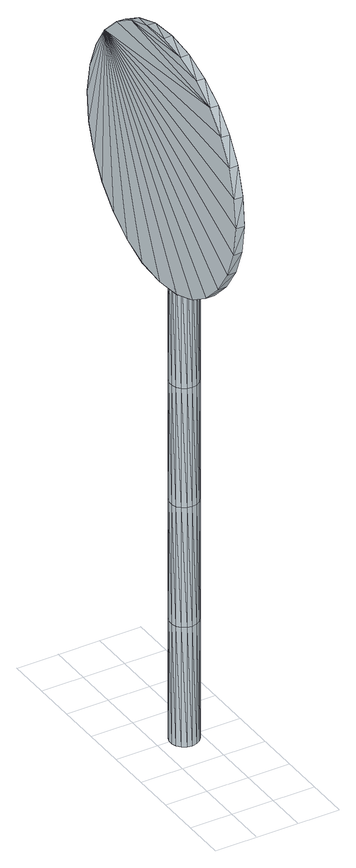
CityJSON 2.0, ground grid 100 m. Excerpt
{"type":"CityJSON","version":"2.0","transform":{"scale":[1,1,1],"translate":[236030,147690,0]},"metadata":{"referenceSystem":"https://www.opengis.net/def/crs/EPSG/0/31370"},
"CityObjects":{
"object1":{"type":"GenericCityObject","attributes":{"cluster":46,"mean_distance_to_centroid":0.168,"new_centroid_x":235983.29,"new_centroid_y":148065.88,"mean_distance_to_camera":6.56,"H1":0,"H2":0,"Z_final":109.12,"cluster2":-1,"proj_x":235983.23,"proj_y":148060.59,"id_line":53591,"bearing_l":90.71,"distance":5.29,"orientation":"left","G_obj":270.71},"geometry":[{"type":"MultiSurface","lod":"2","boundaries":[[[0,1,2]],[[2,1,3]],[[3,1,4]],[[4,1,5]],[[5,1,6]],[[1,7,6]],[[1,8,7]],[[1,9,8]],[[1,10,9]],[[1,11,10]],[[1,12,11]],[[1,13,12]],[[1,14,13]],[[15,14,1]],[[16,15,1]],[[17,16,1]],[[18,17,1]],[[0,18,1]],[[19,20,0]],[[19,0,2]],[[21,19,2]],[[21,2,3]],[[21,3,22]],[[22,3,4]],[[22,4,23]],[[23,4,5]],[[23,5,24]],[[24,5,6]],[[24,6,25]],[[25,6,7]],[[25,7,26]],[[26,7,8]],[[26,8,27]],[[8,9,27]],[[27,9,28]],[[9,10,28]],[[10,29,28]],[[10,11,29]],[[11,30,29]],[[11,12,30]],[[30,12,31]],[[31,12,13]],[[31,13,32]],[[32,13,14]],[[32,14,33]],[[33,14,15]],[[33,15,34]],[[34,15,16]],[[34,16,35]],[[35,16,17]],[[36,35,17]],[[18,36,17]],[[20,36,18]],[[20,18,0]],[[37,38,20]],[[37,20,19]],[[39,37,19]],[[21,39,19]],[[39,21,40]],[[40,21,22]],[[40,22,41]],[[41,22,23]],[[41,23,42]],[[42,23,24]],[[42,24,43]],[[43,24,25]],[[43,25,44]],[[44,25,26]],[[26,45,44]],[[26,27,45]],[[27,46,45]],[[27,28,46]],[[28,47,46]],[[28,29,47]],[[47,29,48]],[[29,30,48]],[[48,30,49]],[[49,30,31]],[[49,31,50]],[[50,31,32]],[[50,32,51]],[[51,32,33]],[[51,33,52]],[[52,33,34]],[[52,34,53]],[[53,34,35]],[[54,53,35]],[[54,35,36]],[[38,54,36]],[[38,36,20]],[[55,56,38]],[[55,38,37]],[[57,55,37]],[[57,37,39]],[[57,39,58]],[[58,39,40]],[[58,40,59]],[[59,40,41]],[[59,41,60]],[[60,41,42]],[[60,42,61]],[[61,42,43]],[[61,43,62]],[[62,43,44]],[[44,63,62]],[[44,45,63]],[[45,64,63]],[[45,46,64]],[[46,65,64]],[[46,47,65]],[[47,66,65]],[[47,48,66]],[[66,48,67]],[[67,48,49]],[[67,49,68]],[[68,49,50]],[[68,50,69]],[[69,50,51]],[[69,51,70]],[[70,51,52]],[[70,52,71]],[[71,52,53]],[[72,71,53]],[[72,53,54]],[[56,72,54]],[[56,54,38]],[[73,74,56]],[[73,56,55]],[[75,73,55]],[[75,55,57]],[[75,57,76]],[[76,57,58]],[[76,58,77]],[[77,58,59]],[[77,59,78]],[[78,59,60]],[[78,60,79]],[[79,60,61]],[[79,61,80]],[[80,61,62]],[[62,81,80]],[[62,63,81]],[[63,82,81]],[[63,64,82]],[[64,83,82]],[[64,65,83]],[[65,84,83]],[[65,66,84]],[[84,66,85]],[[85,66,67]],[[85,67,86]],[[86,67,68]],[[86,68,87]],[[87,68,69]],[[87,69,88]],[[88,69,70]],[[88,70,89]],[[89,70,71]],[[90,89,71]],[[90,71,72]],[[74,90,72]],[[74,72,56]],[[91,92,74]],[[91,74,73]],[[93,91,73]],[[93,73,75]],[[93,75,94]],[[94,75,76]],[[94,76,95]],[[95,76,77]],[[95,77,96]],[[96,77,78]],[[96,78,97]],[[97,78,79]],[[97,79,98]],[[98,79,80]],[[80,99,98]],[[80,81,99]],[[81,100,99]],[[81,82,100]],[[82,101,100]],[[82,83,101]],[[83,102,101]],[[83,84,102]],[[102,84,103]],[[103,84,85]],[[103,85,104]],[[104,85,86]],[[104,86,105]],[[105,86,87]],[[105,87,106]],[[106,87,88]],[[106,88,107]],[[107,88,89]],[[108,107,89]],[[108,89,90]],[[92,108,90]],[[92,90,74]],[[92,91,109]],[[91,93,109]],[[93,94,109]],[[94,95,109]],[[95,96,109]],[[109,96,97]],[[109,97,98]],[[109,98,99]],[[109,99,100]],[[109,100,101]],[[109,101,102]],[[109,102,103]],[[109,103,104]],[[105,109,104]],[[106,109,105]],[[107,109,106]],[[108,109,107]],[[92,109,108]],[[110,111,112]],[[113,112,114]],[[115,112,113]],[[116,112,115]],[[117,112,116]],[[118,112,117]],[[119,112,118]],[[120,112,119]],[[121,112,120]],[[122,112,121]],[[122,123,112]],[[123,110,112]],[[111,124,112]],[[124,125,112]],[[125,126,112]],[[126,127,112]],[[127,128,112]],[[128,129,112]],[[129,130,112]],[[130,131,112]],[[112,131,132]],[[131,133,132]],[[131,134,133]],[[133,134,135]],[[133,135,136]],[[135,137,136]],[[133,136,138]],[[136,139,138]],[[136,137,139]],[[137,140,139]],[[137,135,140]],[[135,141,140]],[[135,134,141]],[[134,142,141]],[[134,131,142]],[[131,143,142]],[[131,130,143]],[[143,130,144]],[[144,130,129]],[[144,129,145]],[[145,129,128]],[[145,128,146]],[[146,127,147]],[[147,127,126]],[[147,126,148]],[[148,126,125]],[[148,125,149]],[[149,125,124]],[[150,149,124]],[[150,124,111]],[[151,150,111]],[[151,111,110]],[[152,151,110]],[[152,110,123]],[[146,128,127]],[[153,123,122]],[[154,153,122]],[[154,122,121]],[[155,154,121]],[[155,121,120]],[[156,155,120]],[[156,120,119]],[[157,156,119]],[[157,119,118]],[[157,118,158]],[[158,118,117]],[[158,117,159]],[[153,152,123]],[[159,117,116]],[[159,116,160]],[[160,116,115]],[[160,115,161]],[[161,115,113]],[[161,113,162]],[[162,113,114]],[[162,114,163]],[[163,114,112]],[[163,112,164]],[[164,112,132]],[[132,165,164]],[[132,133,165]],[[133,138,165]],[[138,139,140]],[[161,162,163]],[[160,161,163]],[[159,160,163]],[[158,159,163]],[[157,158,163]],[[156,157,163]],[[155,156,163]],[[154,155,163]],[[153,154,163]],[[153,163,152]],[[152,163,151]],[[151,163,150]],[[150,163,149]],[[149,163,148]],[[148,163,147]],[[147,163,146]],[[146,163,145]],[[145,163,144]],[[144,163,143]],[[143,163,142]],[[163,164,142]],[[142,164,165]],[[142,165,141]],[[165,140,141]],[[165,138,140]],[[166,167,168]],[[168,167,169]],[[170,168,169]],[[170,169,171]],[[170,171,172]],[[172,171,173]],[[172,173,174]],[[174,173,175]],[[174,175,176]],[[176,175,177]],[[176,177,178]],[[178,177,179]],[[178,179,180]],[[180,179,181]],[[180,181,182]],[[182,181,183]],[[182,183,184]],[[184,183,185]],[[184,185,186]],[[186,185,187]],[[186,187,188]],[[188,187,189]],[[188,189,190]],[[190,189,191]],[[192,190,191]],[[192,191,193]],[[194,192,193]],[[194,193,195]],[[196,194,195]],[[196,195,197]],[[198,196,197]],[[198,197,199]],[[200,198,199]],[[200,199,201]],[[202,200,201]],[[202,201,203]],[[204,202,203]],[[204,203,205]],[[206,204,205]],[[206,205,207]],[[208,206,207]],[[208,207,209]],[[210,208,209]],[[210,209,211]],[[212,210,211]],[[212,211,213]],[[214,212,213]],[[214,213,215]],[[216,214,215]],[[216,215,217]],[[216,217,218]],[[218,217,219]],[[218,219,220]],[[220,219,221]],[[220,221,222]],[[222,221,223]],[[222,223,224]],[[224,223,225]],[[224,225,226]],[[226,225,227]],[[226,227,228]],[[228,227,229]],[[228,229,230]],[[230,229,231]],[[230,231,232]],[[232,231,233]],[[232,233,234]],[[234,233,235]],[[234,235,236]],[[236,235,237]],[[238,236,237]],[[238,237,239]],[[238,239,240]],[[240,239,241]],[[241,242,240]],[[241,243,242]],[[242,243,244]],[[244,243,245]],[[244,245,246]],[[246,245,247]],[[246,247,248]],[[248,247,249]],[[248,249,250]],[[250,249,251]],[[250,251,252]],[[252,251,253]],[[252,253,254]],[[254,253,255]],[[254,255,256]],[[256,255,257]],[[256,257,258]],[[258,257,259]],[[258,259,260]],[[260,259,261]],[[260,261,262]],[[262,261,263]],[[262,263,264]],[[264,263,265]],[[264,265,266]],[[266,265,267]],[[267,268,266]],[[267,269,268]],[[269,270,268]],[[269,271,270]],[[271,272,270]],[[271,273,272]],[[273,274,272]],[[273,275,274]],[[275,276,274]],[[275,277,276]],[[277,278,276]],[[277,279,278]],[[279,280,278]],[[279,281,280]],[[281,282,280]],[[281,283,282]],[[283,284,282]],[[283,285,284]],[[285,286,284]],[[285,287,286]],[[287,288,286]],[[287,289,288]],[[288,289,290]],[[290,289,291]],[[290,291,292]],[[292,291,293]],[[292,293,294]],[[294,293,295]],[[294,295,296]],[[296,295,297]],[[296,297,298]],[[298,297,299]],[[298,299,300]],[[300,299,301]],[[300,301,302]],[[302,301,303]],[[302,303,304]],[[304,303,305]],[[304,305,306]],[[306,305,307]],[[306,307,308]],[[308,307,309]],[[308,309,310]],[[310,309,311]],[[311,166,310]],[[311,167,166]],[[169,167,311]],[[169,311,171]],[[171,311,309]],[[173,171,309]],[[173,309,307]],[[175,173,307]],[[175,307,305]],[[177,175,305]],[[177,305,303]],[[179,177,303]],[[179,303,301]],[[181,179,301]],[[181,301,299]],[[183,181,299]],[[183,299,297]],[[183,297,295]],[[185,183,295]],[[185,295,293]],[[187,185,293]],[[187,293,291]],[[189,187,291]],[[189,291,289]],[[189,289,287]],[[189,287,285]],[[191,189,285]],[[191,285,283]],[[193,191,283]],[[195,193,283]],[[195,283,281]],[[197,195,281]],[[199,197,281]],[[201,199,281]],[[201,281,279]],[[203,201,279]],[[205,203,279]],[[205,279,277]],[[205,277,207]],[[207,277,209]],[[209,277,275]],[[209,275,211]],[[211,275,273]],[[211,273,213]],[[213,273,271]],[[213,271,215]],[[215,271,269]],[[215,269,217]],[[217,269,219]],[[219,269,267]],[[219,267,221]],[[221,267,265]],[[221,265,223]],[[223,265,263]],[[223,263,225]],[[225,263,261]],[[225,261,227]],[[227,261,259]],[[227,259,229]],[[229,259,257]],[[229,257,255]],[[229,255,231]],[[231,255,253]],[[231,253,233]],[[233,253,251]],[[233,251,235]],[[251,249,235]],[[235,249,247]],[[235,247,237]],[[247,245,237]],[[237,245,243]],[[237,243,239]],[[239,243,241]],[[238,240,242]],[[168,310,166]],[[170,310,168]],[[170,308,310]],[[172,308,170]],[[172,306,308]],[[174,306,172]],[[174,304,306]],[[176,304,174]],[[176,302,304]],[[178,302,176]],[[178,300,302]],[[180,300,178]],[[180,298,300]],[[182,298,180]],[[182,296,298]],[[182,294,296]],[[184,294,182]],[[184,292,294]],[[186,292,184]],[[186,290,292]],[[188,290,186]],[[188,288,290]],[[188,286,288]],[[188,284,286]],[[190,284,188]],[[190,282,284]],[[192,282,190]],[[194,282,192]],[[194,280,282]],[[196,280,194]],[[198,280,196]],[[200,280,198]],[[200,278,280]],[[202,278,200]],[[204,278,202]],[[204,276,278]],[[204,206,276]],[[206,208,276]],[[208,274,276]],[[208,210,274]],[[210,272,274]],[[210,212,272]],[[212,270,272]],[[212,214,270]],[[214,268,270]],[[214,216,268]],[[216,218,268]],[[218,266,268]],[[218,220,266]],[[220,264,266]],[[220,222,264]],[[222,262,264]],[[222,224,262]],[[224,260,262]],[[224,226,260]],[[226,258,260]],[[226,228,258]],[[228,256,258]],[[228,254,256]],[[228,230,254]],[[230,252,254]],[[230,232,252]],[[232,250,252]],[[232,234,250]],[[250,234,248]],[[234,246,248]],[[234,236,246]],[[246,236,244]],[[236,242,244]],[[236,238,242]],[[312,313,314]],[[314,313,315]],[[316,314,315]],[[316,315,317]],[[316,317,318]],[[318,317,319]],[[318,319,320]],[[320,319,321]],[[320,321,322]],[[322,321,323]],[[322,323,324]],[[324,323,325]],[[324,325,326]],[[326,325,327]],[[326,327,328]],[[328,327,329]],[[328,329,330]],[[330,329,331]],[[330,331,332]],[[332,331,333]],[[332,333,334]],[[334,333,335]],[[334,335,336]],[[336,335,337]],[[338,336,337]],[[338,337,339]],[[340,338,339]],[[340,339,341]],[[342,340,341]],[[342,341,343]],[[344,342,343]],[[344,343,345]],[[346,344,345]],[[346,345,347]],[[348,346,347]],[[348,347,349]],[[350,348,349]],[[350,349,351]],[[352,350,351]],[[352,351,353]],[[354,352,353]],[[354,353,355]],[[356,354,355]],[[356,355,357]],[[358,356,357]],[[358,357,359]],[[360,358,359]],[[360,359,361]],[[362,360,361]],[[362,361,363]],[[362,363,364]],[[364,363,365]],[[364,365,366]],[[366,365,367]],[[366,367,368]],[[368,367,369]],[[368,369,370]],[[370,369,371]],[[370,371,372]],[[372,371,373]],[[372,373,374]],[[374,373,375]],[[374,375,376]],[[376,375,377]],[[376,377,378]],[[378,377,379]],[[378,379,380]],[[380,379,381]],[[380,381,382]],[[382,381,383]],[[384,382,383]],[[384,383,385]],[[384,385,386]],[[386,385,387]],[[387,388,386]],[[387,389,388]],[[388,389,390]],[[390,389,391]],[[390,391,392]],[[392,391,393]],[[392,393,394]],[[394,393,395]],[[394,395,396]],[[396,395,397]],[[396,397,398]],[[398,397,399]],[[398,399,400]],[[400,399,401]],[[400,401,402]],[[402,401,403]],[[402,403,404]],[[404,403,405]],[[404,405,406]],[[406,405,407]],[[406,407,408]],[[408,407,409]],[[408,409,410]],[[410,409,411]],[[410,411,412]],[[412,411,413]],[[413,414,412]],[[413,415,414]],[[415,416,414]],[[415,417,416]],[[417,418,416]],[[417,419,418]],[[419,420,418]],[[419,421,420]],[[421,422,420]],[[421,423,422]],[[423,424,422]],[[423,425,424]],[[425,426,424]],[[425,427,426]],[[427,428,426]],[[427,429,428]],[[429,430,428]],[[429,431,430]],[[431,432,430]],[[431,433,432]],[[433,434,432]],[[433,435,434]],[[434,435,436]],[[436,435,437]],[[436,437,438]],[[438,437,439]],[[438,439,440]],[[440,439,441]],[[440,441,442]],[[442,441,443]],[[442,443,444]],[[444,443,445]],[[444,445,446]],[[446,445,447]],[[446,447,448]],[[448,447,449]],[[448,449,450]],[[450,449,451]],[[450,451,452]],[[452,451,453]],[[452,453,454]],[[454,453,455]],[[454,455,456]],[[456,455,457]],[[457,312,456]],[[457,313,312]],[[315,313,457]],[[315,457,317]],[[317,457,455]],[[319,317,455]],[[319,455,453]],[[321,319,453]],[[321,453,451]],[[323,321,451]],[[323,451,449]],[[325,323,449]],[[325,449,447]],[[327,325,447]],[[327,447,445]],[[329,327,445]],[[329,445,443]],[[329,443,441]],[[331,329,441]],[[331,441,439]],[[333,331,439]],[[333,439,437]],[[335,333,437]],[[335,437,435]],[[335,435,433]],[[335,433,431]],[[337,335,431]],[[337,431,429]],[[339,337,429]],[[341,339,429]],[[341,429,427]],[[343,341,427]],[[345,343,427]],[[347,345,427]],[[347,427,425]],[[349,347,425]],[[351,349,425]],[[351,425,423]],[[351,423,353]],[[353,423,355]],[[355,423,421]],[[355,421,357]],[[357,421,419]],[[357,419,359]],[[359,419,417]],[[359,417,361]],[[361,417,415]],[[361,415,363]],[[363,415,365]],[[365,415,413]],[[365,413,367]],[[367,413,411]],[[367,411,369]],[[369,411,409]],[[369,409,371]],[[371,409,407]],[[371,407,373]],[[373,407,405]],[[373,405,375]],[[375,405,403]],[[375,403,401]],[[375,401,377]],[[377,401,399]],[[377,399,379]],[[379,399,397]],[[379,397,381]],[[397,395,381]],[[381,395,393]],[[381,393,383]],[[393,391,383]],[[383,391,389]],[[383,389,385]],[[385,389,387]],[[384,386,388]],[[314,456,312]],[[316,456,314]],[[316,454,456]],[[318,454,316]],[[318,452,454]],[[320,452,318]],[[320,450,452]],[[322,450,320]],[[322,448,450]],[[324,448,322]],[[324,446,448]],[[326,446,324]],[[326,444,446]],[[328,444,326]],[[328,442,444]],[[328,440,442]],[[330,440,328]],[[330,438,440]],[[332,438,330]],[[332,436,438]],[[334,436,332]],[[334,434,436]],[[334,432,434]],[[334,430,432]],[[336,430,334]],[[336,428,430]],[[338,428,336]],[[340,428,338]],[[340,426,428]],[[342,426,340]],[[344,426,342]],[[346,426,344]],[[346,424,426]],[[348,424,346]],[[350,424,348]],[[350,422,424]],[[350,352,422]],[[352,354,422]],[[354,420,422]],[[354,356,420]],[[356,418,420]],[[356,358,418]],[[358,416,418]],[[358,360,416]],[[360,414,416]],[[360,362,414]],[[362,364,414]],[[364,412,414]],[[364,366,412]],[[366,410,412]],[[366,368,410]],[[368,408,410]],[[368,370,408]],[[370,406,408]],[[370,372,406]],[[372,404,406]],[[372,374,404]],[[374,402,404]],[[374,400,402]],[[374,376,400]],[[376,398,400]],[[376,378,398]],[[378,396,398]],[[378,380,396]],[[396,380,394]],[[380,392,394]],[[380,382,392]],[[392,382,390]],[[382,388,390]],[[382,384,388]]]}]}
},
"vertices":[
[62,330,2],[62,297,2],[74,328,2],[84,322,2],[92,314,2],[96,303,2],[96,291,2],[92,280,2],[84,271,2],[74,265,2],[62,263,2],[51,265,2],[41,271,2],[33,280,2],[29,291,2],[29,303,2],[33,314,2],[41,322,2],[51,328,2],[74,328,300],[62,330,300],[84,322,300],[92,314,300],[96,303,300],[96,291,300],[92,280,300],[84,271,300],[74,265,300],[62,263,300],[51,265,300],[41,271,300],[33,280,300],[29,291,300],[29,303,300],[33,314,300],[41,322,300],[51,328,300],[74,328,598],[62,330,598],[84,322,598],[92,314,598],[96,303,598],[96,291,598],[92,280,598],[84,271,598],[74,265,598],[62,263,598],[51,265,598],[41,271,598],[33,280,598],[29,291,598],[29,303,598],[33,314,598],[41,322,598],[51,328,598],[74,328,895],[62,330,895],[84,322,895],[92,314,895],[96,303,895],[96,291,895],[92,280,895],[84,271,895],[74,265,895],[62,263,895],[51,265,895],[41,271,895],[33,280,895],[29,291,895],[29,303,895],[33,314,895],[41,322,895],[51,328,895],[74,328,1193],[62,330,1193],[84,322,1193],[92,314,1193],[96,303,1193],[96,291,1193],[92,280,1193],[84,271,1193],[74,265,1193],[62,263,1193],[51,265,1193],[41,271,1193],[33,280,1193],[29,291,1193],[29,303,1193],[33,314,1193],[41,322,1193],[51,328,1193],[74,328,1491],[62,330,1491],[84,322,1491],[92,314,1491],[96,303,1491],[96,291,1491],[92,280,1491],[84,271,1491],[74,265,1491],[62,263,1491],[51,265,1491],[41,271,1491],[33,280,1491],[29,291,1491],[29,303,1491],[33,314,1491],[41,322,1491],[51,328,1491],[62,297,1491],[27,170,1185],[27,114,1221],[36,539,1645],[35,597,1525],[36,574,1589],[33,605,1456],[32,597,1387],[31,574,1324],[30,539,1268],[29,492,1221],[28,436,1185],[27,372,1162],[27,303,1154],[27,234,1162],[28,68,1268],[29,32,1324],[30,9,1387],[31,1,1456],[32,9,1525],[34,32,1589],[35,68,1645],[36,114,1692],[37,492,1692],[37,436,1727],[36,170,1727],[37,234,1750],[38,372,1750],[37,303,1758],[17,372,1750],[17,303,1758],[16,234,1750],[16,170,1728],[15,114,1692],[14,68,1645],[13,32,1589],[11,9,1526],[10,1,1457],[9,9,1387],[8,32,1324],[7,68,1268],[6,114,1221],[6,170,1185],[6,234,1163],[6,303,1155],[6,372,1163],[7,436,1185],[8,492,1221],[9,539,1268],[10,574,1324],[11,597,1387],[12,605,1457],[14,597,1526],[15,574,1589],[15,539,1645],[16,492,1692],[17,436,1728],[19,407,1304],[19,407,1265],[53,406,1304],[53,406,1265],[53,387,1304],[53,387,1265],[75,379,1304],[75,379,1265],[78,378,1304],[78,378,1265],[82,376,1304],[82,376,1265],[85,375,1304],[85,375,1265],[88,373,1304],[88,373,1265],[92,371,1304],[92,371,1265],[95,369,1304],[95,369,1265],[98,366,1304],[98,366,1265],[108,359,1304],[108,359,1265],[111,357,1304],[111,357,1265],[113,354,1304],[113,354,1265],[115,351,1304],[115,351,1265],[117,348,1304],[117,348,1265],[118,344,1304],[118,344,1265],[118,341,1304],[118,341,1265],[119,337,1304],[119,337,1265],[118,302,1304],[118,302,1265],[115,283,1304],[115,283,1265],[114,279,1304],[114,279,1265],[113,274,1304],[113,274,1265],[111,269,1304],[111,269,1265],[108,265,1304],[108,265,1265],[105,261,1304],[105,261,1265],[101,258,1304],[101,258,1265],[97,255,1304],[97,255,1265],[92,252,1304],[92,252,1265],[87,250,1304],[87,250,1265],[82,248,1304],[82,248,1265],[77,247,1304],[77,247,1265],[72,246,1304],[72,246,1265],[67,245,1304],[67,245,1265],[62,245,1304],[62,245,1265],[50,245,1304],[50,245,1265],[48,220,1304],[48,220,1265],[19,218,1304],[19,218,1265],[19,250,1304],[19,250,1265],[40,264,1304],[40,264,1265],[56,263,1304],[56,263,1265],[59,263,1304],[59,263,1265],[63,263,1304],[63,263,1265],[66,263,1304],[66,263,1265],[69,263,1304],[69,263,1265],[73,264,1304],[73,264,1265],[76,265,1304],[76,265,1265],[79,266,1304],[79,266,1265],[82,267,1304],[82,267,1265],[85,268,1304],[85,268,1265],[87,270,1304],[87,270,1265],[89,273,1304],[89,273,1265],[90,275,1304],[90,275,1265],[92,278,1304],[92,278,1265],[92,281,1304],[92,281,1265],[94,300,1304],[94,300,1265],[94,337,1304],[94,337,1265],[94,340,1304],[94,340,1265],[93,342,1304],[93,342,1265],[92,344,1304],[92,344,1265],[91,346,1304],[91,346,1265],[90,347,1304],[90,347,1265],[88,349,1304],[88,349,1265],[86,350,1304],[86,350,1265],[84,351,1304],[84,351,1265],[81,352,1304],[81,352,1265],[79,353,1304],[79,353,1265],[77,354,1304],[77,354,1265],[75,355,1304],[75,355,1265],[72,356,1304],[72,356,1265],[70,356,1304],[70,356,1265],[49,360,1304],[49,360,1265],[25,374,1304],[25,374,1265],[27,407,1473],[27,407,1434],[61,406,1473],[61,406,1434],[61,387,1473],[61,387,1434],[83,379,1473],[83,379,1434],[86,378,1473],[86,378,1434],[90,376,1473],[90,376,1434],[93,375,1473],[93,375,1434],[96,373,1473],[96,373,1434],[100,371,1473],[100,371,1434],[103,369,1473],[103,369,1434],[106,366,1473],[106,366,1434],[116,359,1473],[116,359,1434],[119,357,1473],[119,357,1434],[121,354,1473],[121,354,1434],[123,351,1473],[123,351,1434],[125,348,1473],[125,348,1434],[126,344,1473],[126,344,1434],[126,341,1473],[126,341,1434],[127,337,1473],[127,337,1434],[126,302,1473],[126,302,1434],[123,283,1473],[123,283,1434],[122,279,1473],[122,279,1434],[121,274,1473],[121,274,1434],[119,269,1473],[119,269,1434],[116,265,1473],[116,265,1434],[113,261,1473],[113,261,1434],[109,258,1473],[109,258,1434],[105,255,1473],[105,255,1434],[100,252,1473],[100,252,1434],[95,250,1473],[95,250,1434],[90,248,1473],[90,248,1434],[85,247,1473],[85,247,1434],[80,246,1473],[80,246,1434],[75,245,1473],[75,245,1434],[70,245,1473],[70,245,1434],[58,245,1473],[58,245,1434],[56,220,1473],[56,220,1434],[27,218,1473],[27,218,1434],[27,250,1473],[27,250,1434],[48,264,1473],[48,264,1434],[64,263,1473],[64,263,1434],[67,263,1473],[67,263,1434],[71,263,1473],[71,263,1434],[74,263,1473],[74,263,1434],[77,263,1473],[77,263,1434],[81,264,1473],[81,264,1434],[84,265,1473],[84,265,1434],[87,266,1473],[87,266,1434],[90,267,1473],[90,267,1434],[93,268,1473],[93,268,1434],[95,270,1473],[95,270,1434],[97,273,1473],[97,273,1434],[99,275,1473],[99,275,1434],[100,278,1473],[100,278,1434],[100,281,1473],[100,281,1434],[102,300,1473],[102,300,1434],[102,337,1473],[102,337,1434],[102,340,1473],[102,340,1434],[101,342,1473],[101,342,1434],[100,344,1473],[100,344,1434],[99,346,1473],[99,346,1434],[98,347,1473],[98,347,1434],[96,349,1473],[96,349,1434],[94,350,1473],[94,350,1434],[92,351,1473],[92,351,1434],[90,352,1473],[90,352,1434],[87,353,1473],[87,353,1434],[85,354,1473],[85,354,1434],[83,355,1473],[83,355,1434],[80,356,1473],[80,356,1434],[78,356,1473],[78,356,1434],[57,360,1473],[57,360,1434],[33,374,1473],[33,374,1434]
]}
